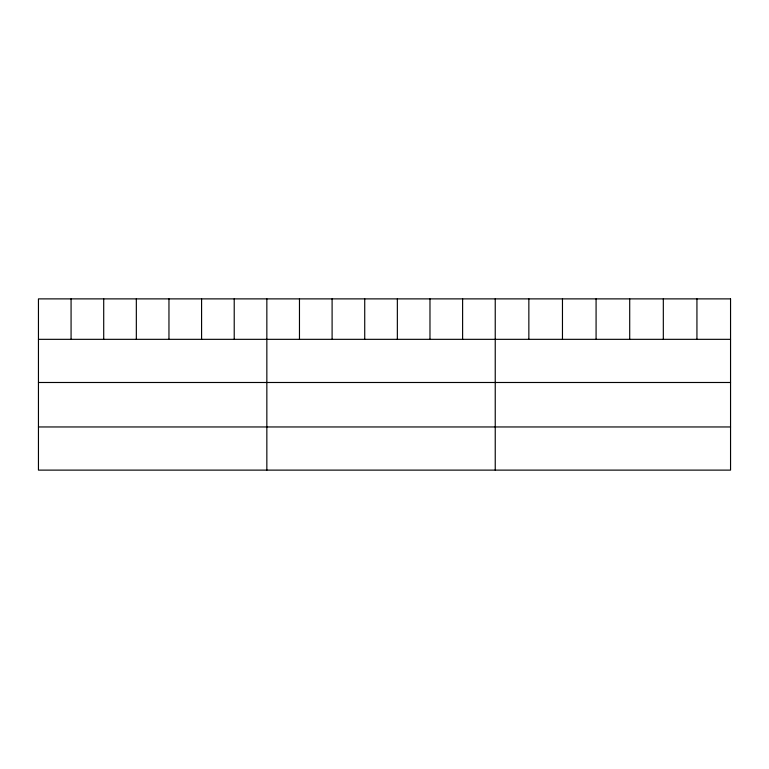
<?xml version="1.0" encoding="UTF-8"?>
<svg xmlns="http://www.w3.org/2000/svg" width="769" height="769" viewBox="0 0 769 769"><rect width="100%" height="100%" fill="white"/><g stroke="black" fill="none" stroke-linecap="round" stroke-linejoin="round"><path stroke-width="1.15" d="M38.45 339.331L730.55 339.331M38.45 382.491L730.55 382.491M38.45 426.958L730.55 426.958M696.935 298.881L696.935 339.331M663.32 298.881L663.32 339.331M629.705 298.881L629.705 339.331M596.081 298.881L596.081 339.331M562.466 298.881L562.466 339.331M528.851 298.881L528.851 339.331M495.236 298.881L495.236 470.119M462.611 298.881L462.611 339.331M429.977 298.881L429.977 339.331M397.352 298.881L397.352 339.331M364.727 298.881L364.727 339.331M332.102 298.881L332.102 339.331M299.468 298.881L299.468 339.331M266.843 298.881L266.843 470.119M234.218 298.881L234.218 339.331M201.584 298.881L201.584 339.331M168.959 298.881L168.959 339.331M136.334 298.881L136.334 339.331M103.709 298.881L103.709 339.331M71.075 298.881L71.075 339.331M730.55 298.881L38.45 298.881L38.45 470.119L730.55 470.119L730.55 298.881"/></g></svg>
